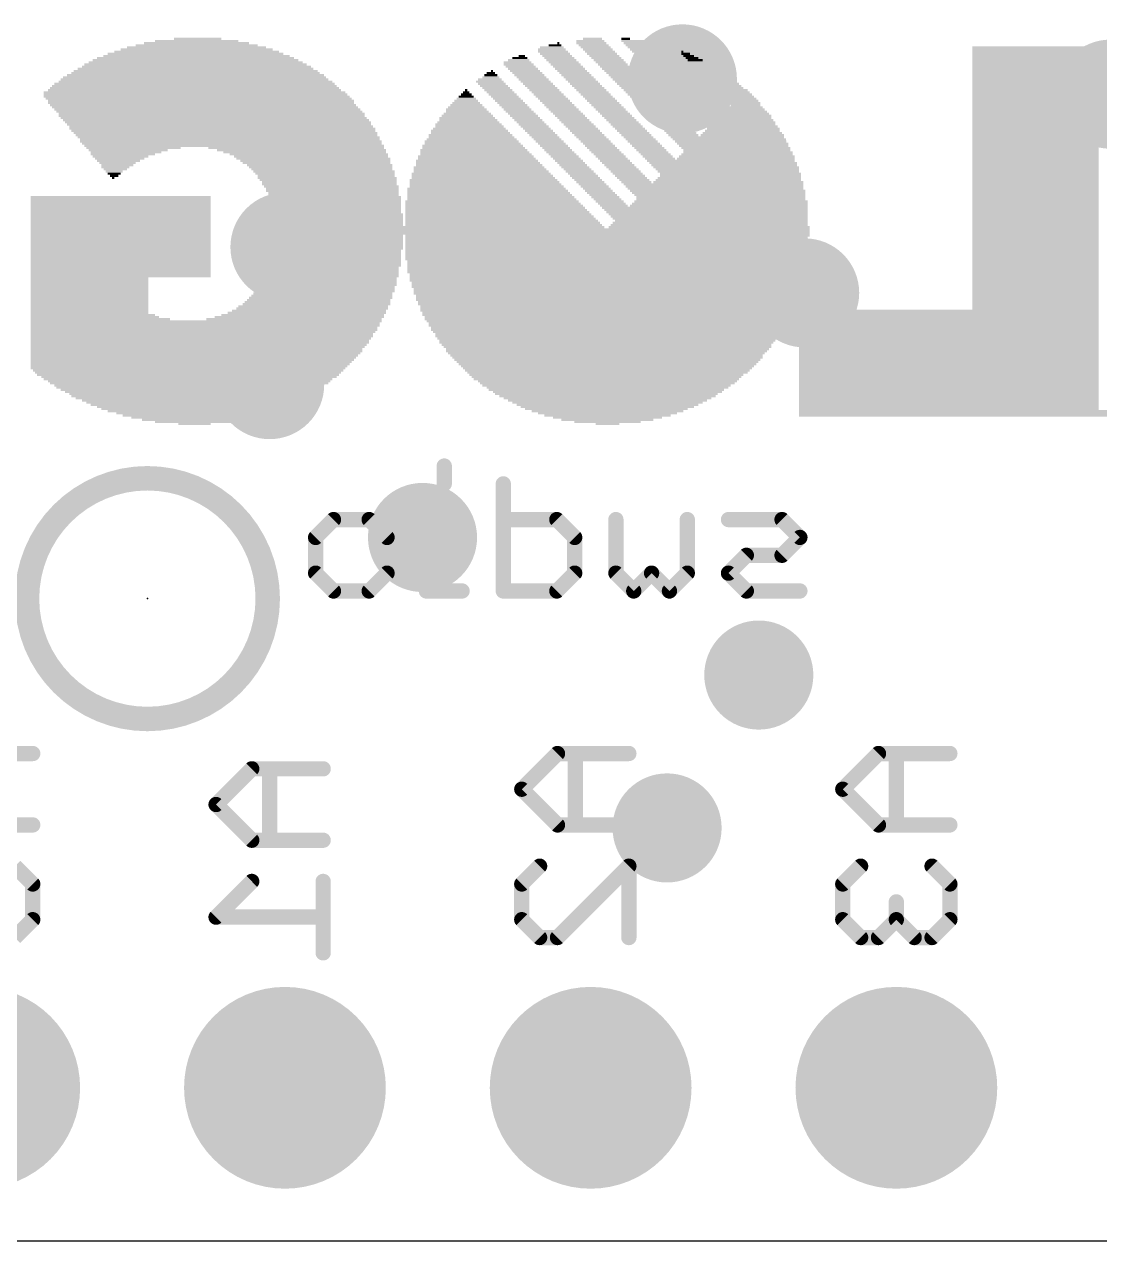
# Model space of a CAD drawing. Extents: x 0 to 50.8, y 0 to 22.9.
# Drawn here: x 16.88 to 25.82, y 0 to 10.11 of the extents above; entities that cross this region are included whole.
import ezdxf

# ---------------------------------------------------------------- set-up
doc = ezdxf.new("R2010")
doc.units = 0
for name, color, linetype in [('17', 110, 'CONTINUOUS'), ('18', 110, 'CONTINUOUS'), ('20', 53, 'CONTINUOUS'), ('22', 6, 'CONTINUOUS'), ('24', 6, 'CONTINUOUS')]:
    doc.layers.add(name, color=color, linetype=linetype)

# ---------------------------------------------------------------- blocks, each defined once
blk = doc.blocks.new('ROUNDP')
at = {"const_width": 0.5}
blk.add_lwpolyline([(0, -0.25, 1), (0, 0.25, 1), (0, -0.25)], format="xyb", dxfattribs=at)
blk = doc.blocks.new('RECT')
blk.add_solid([(-0.5, -0.5), (0.5, -0.5), (-0.5, 0.5), (0.5, 0.5)])
blk = doc.blocks.new('ROUNDV')
at = {"const_width": 0.5}
blk.add_lwpolyline([(0, -0.25, 1), (0, 0.25, 1), (0, -0.25)], format="xyb", dxfattribs=at)

msp = doc.modelspace()

# ---------------------------------------------------------------- linework, layer by layer
at = {"layer": '20'}
msp.add_line((2.54, 0), (48.26, 0), dxfattribs=at)
at = {"layer": '22', "const_width": 0.127}
for points in [[(20.3735, 6.4356), (20.3735, 6.2873)], [(20.8642, 6.2873), (20.8642, 5.3975)], [(19.305, 5.8424), (19.4533, 5.9907)], [(19.4533, 5.9907), (19.7499, 5.9907)], [(19.7499, 5.9907), (19.8981, 5.8424)], [(20.5218, 5.9907), (20.3735, 5.9907)], [(20.3735, 5.9907), (20.3735, 5.3975)], [(21.3091, 5.9907), (20.8642, 5.9907)], [(21.4573, 5.8424), (21.3091, 5.9907)], [(21.7997, 5.5458), (21.7997, 5.9907)], [(22.3929, 5.9907), (22.3929, 5.5458)], [(23.1801, 5.9907), (22.7352, 5.9907)], [(23.3284, 5.8424), (23.1801, 5.9907)], [(19.305, 5.5458), (19.305, 5.8424)], [(19.8981, 5.8424), (19.8981, 5.5458)], [(21.4573, 5.5458), (21.4573, 5.8424)], [(23.1801, 5.6941), (23.3284, 5.8424)], [(22.7352, 5.5458), (22.8835, 5.6941)], [(22.8835, 5.6941), (23.1801, 5.6941)], [(19.4533, 5.3975), (19.305, 5.5458)], [(19.8981, 5.5458), (19.7499, 5.3975)], [(21.3091, 5.3975), (21.4573, 5.5458)], [(21.948, 5.3975), (21.7997, 5.5458)], [(22.0963, 5.5458), (21.948, 5.3975)], [(22.2446, 5.3975), (22.0963, 5.5458)], [(22.3929, 5.5458), (22.2446, 5.3975)], [(22.8835, 5.3975), (22.7352, 5.5458)], [(19.7499, 5.3975), (19.4533, 5.3975)], [(20.5218, 5.3975), (20.2252, 5.3975)], [(20.8642, 5.3975), (21.3091, 5.3975)], [(23.3284, 5.3975), (22.8835, 5.3975)], [(16.9545, 4.047), (16.3613, 4.047)], [(21.3143, 4.047), (21.0177, 3.7504)], [(21.9075, 4.047), (21.3143, 4.047)], [(21.4626, 4.047), (21.4626, 3.4538)], [(23.9813, 4.047), (23.6847, 3.7504)], [(24.5745, 4.047), (23.9813, 4.047)], [(24.1296, 4.047), (24.1296, 3.4538)], [(18.7743, 3.92), (18.4777, 3.6234)], [(19.3675, 3.92), (18.7743, 3.92)], [(18.9226, 3.92), (18.9226, 3.3268)], [(21.0177, 3.7504), (21.3143, 3.4538)], [(23.6847, 3.7504), (23.9813, 3.4538)], [(18.4777, 3.6234), (18.7743, 3.3268)], [(16.3613, 3.4538), (16.9545, 3.4538)], [(21.3143, 3.4538), (21.9075, 3.4538)], [(23.9813, 3.4538), (24.5745, 3.4538)], [(18.7743, 3.3268), (19.3675, 3.3268)], [(16.9545, 2.9632), (16.8062, 3.1115)], [(21.0177, 2.9632), (21.166, 3.1115)], [(21.9075, 3.1115), (21.3143, 2.5183)], [(21.9075, 2.5183), (21.9075, 3.1115)], [(23.833, 3.1115), (23.6847, 2.9632)], [(24.5745, 2.9632), (24.4262, 3.1115)], [(18.7743, 2.9845), (18.4777, 2.6879)], [(19.3675, 2.9845), (19.3675, 2.3913)], [(16.9545, 2.6666), (16.9545, 2.9632)], [(21.0177, 2.6666), (21.0177, 2.9632)], [(23.6847, 2.9632), (23.6847, 2.6666)], [(24.5745, 2.6666), (24.5745, 2.9632)], [(24.1296, 2.6666), (24.1296, 2.8149)], [(16.8062, 2.5183), (16.9545, 2.6666)], [(18.4777, 2.6879), (19.3675, 2.6879)], [(21.166, 2.5183), (21.0177, 2.6666)], [(23.6847, 2.6666), (23.833, 2.5183)], [(23.9813, 2.5183), (24.1296, 2.6666)], [(24.1296, 2.6666), (24.2779, 2.5183)], [(24.4262, 2.5183), (24.5745, 2.6666)], [(21.3143, 2.5183), (21.166, 2.5183)], [(23.833, 2.5183), (23.9813, 2.5183)], [(24.2779, 2.5183), (24.4262, 2.5183)]]:
    msp.add_lwpolyline(points, dxfattribs=at)
at = {"layer": '22'}
for points, const_width in [([(20.4053, 6.4356, 1), (20.3418, 6.4356)], 0.0635), ([(17.907, 4.334, 1), (17.907, 6.334, 1), (17.907, 4.334)], 0.2032), ([(20.3418, 6.2873, 1), (20.4053, 6.2873)], 0.0635), ([(20.8959, 6.2873, 1), (20.8324, 6.2873)], 0.0635), ([(19.4533, 6.0224, 1), (19.4533, 5.9589)], 0.0635), ([(19.4757, 5.9682, 1), (19.4308, 6.0131)], 0.0635), ([(19.7723, 6.0131, 1), (19.7274, 5.9682)], 0.0635), ([(19.7499, 5.9589, 1), (19.7499, 6.0224)], 0.0635), ([(20.3735, 6.0224, 1), (20.3735, 5.9589)], 0.0635), ([(20.4053, 5.9907, 1), (20.3418, 5.9907)], 0.0635), ([(20.5218, 5.9589, 1), (20.5218, 6.0224)], 0.0635), ([(20.8642, 6.0224, 1), (20.8642, 5.9589)], 0.0635), ([(21.3315, 6.0131, 1), (21.2866, 5.9682)], 0.0635), ([(21.3091, 5.9589, 1), (21.3091, 6.0224)], 0.0635), ([(21.8314, 5.9907, 1), (21.7679, 5.9907)], 0.0635), ([(22.4246, 5.9907, 1), (22.3611, 5.9907)], 0.0635), ([(22.7352, 6.0224, 1), (22.7352, 5.9589)], 0.0635), ([(23.2025, 6.0131, 1), (23.1576, 5.9682)], 0.0635), ([(23.1801, 5.9589, 1), (23.1801, 6.0224)], 0.0635), ([(19.3367, 5.8424, 1), (19.2732, 5.8424)], 0.0635), ([(19.2825, 5.8648, 1), (19.3274, 5.8199)], 0.0635), ([(19.9299, 5.8424, 1), (19.8664, 5.8424)], 0.0635), ([(19.8757, 5.8199, 1), (19.9206, 5.8648)], 0.0635), ([(21.4891, 5.8424, 1), (21.4256, 5.8424)], 0.0635), ([(21.4349, 5.8199, 1), (21.4798, 5.8648)], 0.0635), ([(23.3508, 5.8199, 1), (23.3059, 5.8648)], 0.0635), ([(23.3059, 5.8199, 1), (23.3508, 5.8648)], 0.0635), ([(22.8835, 5.7258, 1), (22.8835, 5.6623)], 0.0635), ([(22.906, 5.6716, 1), (22.861, 5.7165)], 0.0635), ([(23.1576, 5.7165, 1), (23.2025, 5.6716)], 0.0635), ([(23.1801, 5.6623, 1), (23.1801, 5.7258)], 0.0635), ([(19.2732, 5.5458, 1), (19.3367, 5.5458)], 0.0635), ([(19.3274, 5.5682, 1), (19.2825, 5.5233)], 0.0635), ([(19.8664, 5.5458, 1), (19.9299, 5.5458)], 0.0635), ([(19.9206, 5.5233, 1), (19.8757, 5.5682)], 0.0635), ([(21.4256, 5.5458, 1), (21.4891, 5.5458)], 0.0635), ([(21.4798, 5.5233, 1), (21.4349, 5.5682)], 0.0635), ([(21.8221, 5.5682, 1), (21.7772, 5.5233)], 0.0635), ([(21.7679, 5.5458, 1), (21.8314, 5.5458)], 0.0635), ([(22.1187, 5.5682, 1), (22.0738, 5.5233)], 0.0635), ([(22.1187, 5.5233, 1), (22.0738, 5.5682)], 0.0635), ([(22.3611, 5.5458, 1), (22.4246, 5.5458)], 0.0635), ([(22.4153, 5.5233, 1), (22.3704, 5.5682)], 0.0635), ([(22.7577, 5.5682, 1), (22.7128, 5.5233)], 0.0635), ([(22.7128, 5.5682, 1), (22.7577, 5.5233)], 0.0635), ([(19.4533, 5.4292, 1), (19.4533, 5.3658)], 0.0635), ([(19.7499, 5.3658, 1), (19.7499, 5.4292)], 0.0635), ([(20.2252, 5.4292, 1), (20.2252, 5.3658)], 0.0635), ([(20.5218, 5.3658, 1), (20.5218, 5.4292)], 0.0635), ([(20.8642, 5.4292, 1), (20.8642, 5.3658)], 0.0635), ([(21.3091, 5.3658, 1), (21.3091, 5.4292)], 0.0635), ([(22.8835, 5.4292, 1), (22.8835, 5.3658)], 0.0635), ([(23.3284, 5.3658, 1), (23.3284, 5.4292)], 0.0635), ([(19.4308, 5.375, 1), (19.4757, 5.42)], 0.0635), ([(19.7274, 5.42, 1), (19.7723, 5.375)], 0.0635), ([(20.3418, 5.3975, 1), (20.4053, 5.3975)], 0.0635), ([(20.8324, 5.3975, 1), (20.8959, 5.3975)], 0.0635), ([(21.2866, 5.42, 1), (21.3315, 5.375)], 0.0635), ([(21.9255, 5.42, 1), (21.9704, 5.375)], 0.0635), ([(21.9255, 5.375, 1), (21.9704, 5.42)], 0.0635), ([(22.2221, 5.42, 1), (22.267, 5.375)], 0.0635), ([(22.2221, 5.375, 1), (22.267, 5.42)], 0.0635), ([(22.861, 5.375, 1), (22.906, 5.42)], 0.0635), ([(16.9545, 4.0153, 1), (16.9545, 4.0788)], 0.0635), ([(21.3143, 4.0788, 1), (21.3143, 4.0153)], 0.0635), ([(21.3368, 4.0246, 1), (21.2919, 4.0695)], 0.0635), ([(21.4944, 4.047, 1), (21.4309, 4.047)], 0.0635), ([(21.9075, 4.0153, 1), (21.9075, 4.0788)], 0.0635), ([(23.9813, 4.0788, 1), (23.9813, 4.0153)], 0.0635), ([(24.0038, 4.0246, 1), (23.9589, 4.0695)], 0.0635), ([(24.1614, 4.047, 1), (24.0979, 4.047)], 0.0635), ([(24.5745, 4.0153, 1), (24.5745, 4.0788)], 0.0635), ([(18.7743, 3.9518, 1), (18.7743, 3.8883)], 0.0635), ([(18.7968, 3.8976, 1), (18.7519, 3.9425)], 0.0635), ([(18.9544, 3.92, 1), (18.8909, 3.92)], 0.0635), ([(19.3675, 3.8883, 1), (19.3675, 3.9518)], 0.0635), ([(21.0402, 3.7729, 1), (20.9953, 3.728)], 0.0635), ([(20.9953, 3.7729, 1), (21.0402, 3.728)], 0.0635), ([(23.7072, 3.7729, 1), (23.6623, 3.728)], 0.0635), ([(23.6623, 3.7729, 1), (23.7072, 3.728)], 0.0635), ([(18.5002, 3.6459, 1), (18.4553, 3.601)], 0.0635), ([(18.4553, 3.6459, 1), (18.5002, 3.601)], 0.0635), ([(16.9545, 3.4221, 1), (16.9545, 3.4856)], 0.0635), ([(21.3143, 3.4856, 1), (21.3143, 3.4221)], 0.0635), ([(21.2919, 3.4314, 1), (21.3368, 3.4763)], 0.0635), ([(21.4309, 3.4538, 1), (21.4944, 3.4538)], 0.0635), ([(21.9075, 3.4221, 1), (21.9075, 3.4856)], 0.0635), ([(23.9813, 3.4856, 1), (23.9813, 3.4221)], 0.0635), ([(23.9589, 3.4314, 1), (24.0038, 3.4763)], 0.0635), ([(24.0979, 3.4538, 1), (24.1614, 3.4538)], 0.0635), ([(24.5745, 3.4221, 1), (24.5745, 3.4856)], 0.0635), ([(18.7743, 3.3586, 1), (18.7743, 3.2951)], 0.0635), ([(18.7519, 3.3044, 1), (18.7968, 3.3493)], 0.0635), ([(18.8909, 3.3268, 1), (18.9544, 3.3268)], 0.0635), ([(19.3675, 3.2951, 1), (19.3675, 3.3586)], 0.0635), ([(21.1885, 3.089, 1), (21.1436, 3.134)], 0.0635), ([(21.9393, 3.1115, 1), (21.8758, 3.1115)], 0.0635), ([(21.93, 3.089, 1), (21.885, 3.134)], 0.0635), ([(23.8555, 3.089, 1), (23.8106, 3.134)], 0.0635), ([(24.4487, 3.134, 1), (24.4038, 3.089)], 0.0635), ([(18.7968, 2.962, 1), (18.7519, 3.007)], 0.0635), ([(19.3992, 2.9845, 1), (19.3358, 2.9845)], 0.0635), ([(16.9862, 2.9632, 1), (16.9228, 2.9632)], 0.0635), ([(16.932, 2.9408, 1), (16.977, 2.9857)], 0.0635), ([(21.0495, 2.9632, 1), (20.986, 2.9632)], 0.0635), ([(20.9953, 2.9857, 1), (21.0402, 2.9408)], 0.0635), ([(23.7165, 2.9632, 1), (23.653, 2.9632)], 0.0635), ([(23.6623, 2.9857, 1), (23.7072, 2.9408)], 0.0635), ([(24.6062, 2.9632, 1), (24.5428, 2.9632)], 0.0635), ([(24.552, 2.9408, 1), (24.597, 2.9857)], 0.0635), ([(24.1614, 2.8149, 1), (24.0979, 2.8149)], 0.0635), ([(16.977, 2.6442, 1), (16.932, 2.6891)], 0.0635), ([(18.4777, 2.7197, 1), (18.4777, 2.6562)], 0.0635), ([(18.4553, 2.7104, 1), (18.5002, 2.6655)], 0.0635), ([(19.3675, 2.6562, 1), (19.3675, 2.7197)], 0.0635), ([(21.0402, 2.6891, 1), (20.9953, 2.6442)], 0.0635), ([(23.7072, 2.6891, 1), (23.6623, 2.6442)], 0.0635), ([(24.1521, 2.6891, 1), (24.1072, 2.6442)], 0.0635), ([(24.1521, 2.6442, 1), (24.1072, 2.6891)], 0.0635), ([(24.597, 2.6442, 1), (24.552, 2.6891)], 0.0635), ([(16.9228, 2.6666, 1), (16.9862, 2.6666)], 0.0635), ([(20.986, 2.6666, 1), (21.0495, 2.6666)], 0.0635), ([(23.653, 2.6666, 1), (23.7165, 2.6666)], 0.0635), ([(24.0979, 2.6666, 1), (24.1614, 2.6666)], 0.0635), ([(24.5428, 2.6666, 1), (24.6062, 2.6666)], 0.0635), ([(21.166, 2.5501, 1), (21.166, 2.4866)], 0.0635), ([(21.1436, 2.4959, 1), (21.1885, 2.5408)], 0.0635), ([(21.2919, 2.5408, 1), (21.3368, 2.4959)], 0.0635), ([(21.3143, 2.4866, 1), (21.3143, 2.5501)], 0.0635), ([(21.8758, 2.5183, 1), (21.9393, 2.5183)], 0.0635), ([(23.833, 2.5501, 1), (23.833, 2.4866)], 0.0635), ([(23.8106, 2.4959, 1), (23.8555, 2.5408)], 0.0635), ([(23.9589, 2.5408, 1), (24.0038, 2.4959)], 0.0635), ([(23.9813, 2.4866, 1), (23.9813, 2.5501)], 0.0635), ([(24.2779, 2.5501, 1), (24.2779, 2.4866)], 0.0635), ([(24.2555, 2.4959, 1), (24.3004, 2.5408)], 0.0635), ([(24.4038, 2.5408, 1), (24.4487, 2.4959)], 0.0635), ([(24.4262, 2.4866, 1), (24.4262, 2.5501)], 0.0635), ([(19.3358, 2.3913, 1), (19.3992, 2.3913)], 0.0635)]:
    msp.add_lwpolyline(points, format="xyb", dxfattribs=dict(at, const_width=const_width))
at = {"layer": '24'}
msp.add_point((17.907, 5.334), dxfattribs=at)

# ---------------------------------------------------------------- block references
at = {"layer": '17', "xscale": 1.6764, "yscale": 1.6764, "rotation": 270}
for p in [(16.51, 1.27), (16.51, 1.27), (19.05, 1.27), (19.05, 1.27), (21.59, 1.27), (21.59, 1.27), (24.13, 1.27), (24.13, 1.27)]:
    msp.add_blockref('ROUNDP', p, dxfattribs=at)
at = {"layer": '18', "xscale": 0.9064, "yscale": 0.9064}
for p in [(22.352, 9.652), (22.352, 9.652), (25.908, 9.525), (25.908, 9.525), (19.05, 8.255), (19.05, 8.255), (23.368, 7.874), (23.368, 7.874), (18.923, 7.112), (18.923, 7.112), (20.193, 5.842), (20.193, 5.842), (22.987, 4.699), (22.987, 4.699), (22.225, 3.429), (22.225, 3.429)]:
    msp.add_blockref('ROUNDV', p, dxfattribs=at)
at = {"layer": '22', "yscale": 0.0178, "rotation": 180}
for p, xscale in [((18.3159, 9.8958), 1.2624), ((18.3159, 9.9136), 1.1557), ((18.3159, 9.9314), 1.0135), ((18.3159, 9.9492), 0.8712), ((18.3159, 9.967), 0.6934), ((18.3248, 9.9847), 0.3912), ((21.2674, 9.8958), 0.2311), ((21.2674, 9.9136), 0.1956), ((21.2941, 9.9314), 0.1067), ((21.3208, 9.9492), 0.0178), ((21.5875, 9.967), 0.2311), ((21.5964, 9.9492), 0.2489), ((21.6141, 9.9314), 0.2489), ((21.6319, 9.9136), 0.2489), ((21.6052, 9.9847), 0.16), ((21.6497, 9.8958), 0.2489), ((21.8808, 9.9847), 0.0711), ((21.9431, 9.967), 0.1956), ((21.9875, 9.9492), 0.2489), ((22.0053, 9.9314), 0.2489), ((22.0231, 9.9136), 0.2489), ((22.0409, 9.8958), 0.2489), ((25.2857, 9.9136), 1.049), ((25.2857, 9.8958), 1.049), ((18.3071, 9.8069), 1.7069), ((18.3071, 9.8247), 1.6358), ((18.3159, 9.8425), 1.5469), ((18.3071, 9.8603), 1.458), ((18.3159, 9.8781), 1.3691), ((20.9918, 9.8069), 0.1778), ((21.0007, 9.8247), 0.1245), ((21.0185, 9.8425), 0.0533), ((21.2763, 9.8781), 0.2489), ((21.2941, 9.8603), 0.2489), ((21.3119, 9.8425), 0.2489), ((21.3297, 9.8247), 0.2489), ((21.3474, 9.8069), 0.2489), ((21.6675, 9.8781), 0.2489), ((21.6852, 9.8603), 0.2489), ((21.703, 9.8425), 0.2489), ((21.7208, 9.8247), 0.2489), ((21.7386, 9.8069), 0.2489), ((22.0586, 9.8781), 0.2489), ((22.0764, 9.8603), 0.2489), ((22.0942, 9.8425), 0.2489), ((22.112, 9.8247), 0.2489), ((22.1298, 9.8069), 0.2489), ((22.352, 9.8781), 0.0178), ((22.3787, 9.8603), 0.0711), ((22.4053, 9.8425), 0.0889), ((22.432, 9.8247), 0.1067), ((22.4587, 9.8069), 0.1245), ((25.2857, 9.8781), 1.049), ((25.2857, 9.8603), 1.049), ((25.2857, 9.8425), 1.049), ((25.2857, 9.8247), 1.049), ((25.2857, 9.8069), 1.049), ((18.3071, 9.7003), 2.0625), ((18.3071, 9.718), 2.0269), ((18.3071, 9.7358), 1.9558), ((18.3159, 9.7536), 1.9025), ((18.3071, 9.7714), 1.8491), ((18.3071, 9.7892), 1.778), ((20.7607, 9.7003), 0.0711), ((20.7696, 9.718), 0.0178), ((20.9829, 9.7892), 0.2311), ((20.9918, 9.7714), 0.2489), ((21.0096, 9.7536), 0.2489), ((21.0274, 9.7358), 0.2489), ((21.0452, 9.718), 0.2489), ((21.063, 9.7003), 0.2489), ((21.3652, 9.7892), 0.2489), ((21.383, 9.7714), 0.2489), ((21.4008, 9.7536), 0.2489), ((21.4185, 9.7358), 0.2489), ((21.4363, 9.718), 0.2489), ((21.4541, 9.7003), 0.2489), ((21.7564, 9.7892), 0.2489), ((21.7742, 9.7714), 0.2489), ((21.7919, 9.7536), 0.2489), ((21.8097, 9.7358), 0.2489), ((21.8275, 9.718), 0.2489), ((21.8453, 9.7003), 0.2489), ((22.1475, 9.7892), 0.2489), ((22.1653, 9.7714), 0.2489), ((22.1831, 9.7536), 0.2489), ((22.2009, 9.7358), 0.2489), ((22.2187, 9.718), 0.2489), ((22.2364, 9.7003), 0.2489), ((22.4854, 9.7892), 0.1422), ((22.512, 9.7714), 0.16), ((22.5387, 9.7536), 0.1778), ((22.5565, 9.7358), 0.1778), ((22.5831, 9.718), 0.1956), ((22.6009, 9.7003), 0.1956), ((25.2857, 9.7892), 1.049), ((25.2857, 9.7714), 1.049), ((25.2857, 9.7536), 1.049), ((25.2857, 9.7358), 1.049), ((25.2857, 9.718), 1.049), ((25.2857, 9.7003), 1.049), ((18.2982, 9.5936), 2.3647), ((18.2982, 9.6114), 2.3292), ((18.3071, 9.6291), 2.2758), ((18.2982, 9.6469), 2.2225), ((18.2982, 9.6647), 2.1869), ((18.3071, 9.6825), 2.1336), ((20.7518, 9.6291), 0.2311), ((20.7518, 9.6469), 0.1956), ((20.7696, 9.6114), 0.2311), ((20.7874, 9.5936), 0.2311), ((20.7607, 9.6647), 0.1422), ((20.7607, 9.6825), 0.1067), ((21.0807, 9.6825), 0.2489), ((21.0985, 9.6647), 0.2489), ((21.1163, 9.6469), 0.2489), ((21.1341, 9.6291), 0.2489), ((21.1518, 9.6114), 0.2489), ((21.1696, 9.5936), 0.2489), ((21.4719, 9.6825), 0.2489), ((21.4897, 9.6647), 0.2489), ((21.5075, 9.6469), 0.2489), ((21.5252, 9.6291), 0.2489), ((21.543, 9.6114), 0.2489), ((21.5608, 9.5936), 0.2489), ((21.8631, 9.6825), 0.2489), ((21.8808, 9.6647), 0.2489), ((21.8986, 9.6469), 0.2489), ((21.9164, 9.6291), 0.2489), ((21.9342, 9.6114), 0.2489), ((21.952, 9.5936), 0.2489), ((22.2542, 9.6825), 0.2489), ((22.272, 9.6647), 0.2489), ((22.2898, 9.6469), 0.2489), ((22.3076, 9.6291), 0.2489), ((22.3253, 9.6114), 0.2489), ((22.3431, 9.5936), 0.2489), ((22.6276, 9.6825), 0.2134), ((22.6454, 9.6647), 0.2134), ((22.672, 9.6469), 0.2311), ((22.6898, 9.6291), 0.2311), ((22.7076, 9.6114), 0.2311), ((22.7254, 9.5936), 0.2311), ((25.2857, 9.6825), 1.049), ((25.2857, 9.6647), 1.049), ((25.2857, 9.6469), 1.049), ((25.2857, 9.6291), 1.049), ((25.2857, 9.6114), 1.049), ((25.2857, 9.5936), 1.049), ((18.2982, 9.5402), 2.507), ((18.3071, 9.5225), 2.5248), ((18.3159, 9.5047), 2.5425), ((18.2982, 9.558), 2.4359), ((18.2982, 9.5758), 2.4003), ((20.5562, 9.5047), 0.1245), ((20.5562, 9.5225), 0.0889), ((20.5562, 9.5402), 0.0533), ((20.5562, 9.558), 0.0178), ((20.8051, 9.5758), 0.2311), ((20.8229, 9.558), 0.2311), ((20.8407, 9.5402), 0.2311), ((20.8585, 9.5225), 0.2311), ((20.8763, 9.5047), 0.2311), ((21.1874, 9.5758), 0.2489), ((21.2052, 9.558), 0.2489), ((21.223, 9.5402), 0.2489), ((21.2408, 9.5225), 0.2489), ((21.2585, 9.5047), 0.2489), ((21.5786, 9.5758), 0.2489), ((21.5964, 9.558), 0.2489), ((21.6141, 9.5402), 0.2489), ((21.6319, 9.5225), 0.2489), ((21.6497, 9.5047), 0.2489), ((21.9697, 9.5758), 0.2489), ((21.9875, 9.558), 0.2489), ((22.0053, 9.5402), 0.2489), ((22.0231, 9.5225), 0.2489), ((22.0409, 9.5047), 0.2489), ((22.3609, 9.5758), 0.2489), ((22.3787, 9.558), 0.2489), ((22.3965, 9.5402), 0.2489), ((22.4142, 9.5225), 0.2489), ((22.432, 9.5047), 0.2489), ((22.7432, 9.5758), 0.2311), ((22.7698, 9.558), 0.2489), ((22.7876, 9.5402), 0.2489), ((22.8054, 9.5225), 0.2489), ((22.8232, 9.5047), 0.2489), ((25.2857, 9.5758), 1.049), ((25.2857, 9.558), 1.049), ((25.2857, 9.5402), 1.049), ((25.2857, 9.5225), 1.049), ((25.2857, 9.5047), 1.049), ((18.3337, 9.4869), 2.5425), ((18.3515, 9.4691), 2.5425), ((18.3515, 9.4513), 2.5425), ((18.3693, 9.4336), 2.5425), ((18.3871, 9.4158), 2.5425), ((18.4048, 9.398), 2.5425), ((20.5562, 9.398), 0.3378), ((20.5562, 9.4158), 0.3023), ((20.5562, 9.4336), 0.2667), ((20.5562, 9.4513), 0.2311), ((20.5562, 9.4691), 0.1956), ((20.5562, 9.4869), 0.16), ((20.894, 9.4869), 0.2311), ((20.9118, 9.4691), 0.2311), ((20.9296, 9.4513), 0.2311), ((20.9474, 9.4336), 0.2311), ((20.9652, 9.4158), 0.2311), ((20.9829, 9.398), 0.2311), ((21.2763, 9.4869), 0.2489), ((21.2941, 9.4691), 0.2489), ((21.3119, 9.4513), 0.2489), ((21.3297, 9.4336), 0.2489), ((21.3474, 9.4158), 0.2489), ((21.3652, 9.398), 0.2489), ((21.6675, 9.4869), 0.2489), ((21.6852, 9.4691), 0.2489), ((21.703, 9.4513), 0.2489), ((21.7208, 9.4336), 0.2489), ((21.7386, 9.4158), 0.2489), ((21.7564, 9.398), 0.2489), ((22.0586, 9.4869), 0.2489), ((22.0764, 9.4691), 0.2489), ((22.0942, 9.4513), 0.2489), ((22.112, 9.4336), 0.2489), ((22.1298, 9.4158), 0.2489), ((22.1475, 9.398), 0.2489), ((22.4498, 9.4869), 0.2489), ((22.4676, 9.4691), 0.2489), ((22.4854, 9.4513), 0.2489), ((22.5031, 9.4336), 0.2489), ((22.5209, 9.4158), 0.2489), ((22.5387, 9.398), 0.2489), ((22.8409, 9.4869), 0.2489), ((22.8765, 9.398), 0.32), ((22.8587, 9.4691), 0.2489), ((22.8765, 9.4158), 0.2845), ((22.8765, 9.4513), 0.2489), ((22.8765, 9.4336), 0.2489), ((25.2857, 9.4869), 1.049), ((25.2857, 9.4691), 1.049), ((25.2857, 9.4513), 1.049), ((25.2857, 9.4336), 1.049), ((25.2857, 9.4158), 1.049), ((25.2857, 9.398), 1.049), ((18.4226, 9.3802), 2.5425), ((18.4404, 9.3624), 2.5425), ((18.4404, 9.3447), 2.5425), ((18.4582, 9.3269), 2.5425), ((18.476, 9.3091), 2.5425), ((18.4937, 9.2913), 2.5425), ((20.574, 9.2913), 0.5156), ((20.5651, 9.3269), 0.4623), ((20.574, 9.3091), 0.4801), ((20.5651, 9.3447), 0.4267), ((20.5651, 9.3624), 0.3912), ((20.5651, 9.3802), 0.3556), ((21.0007, 9.3802), 0.2311), ((21.0185, 9.3624), 0.2311), ((21.0363, 9.3447), 0.2311), ((21.0541, 9.3269), 0.2311), ((21.0718, 9.3091), 0.2311), ((21.0896, 9.2913), 0.2311), ((21.383, 9.3802), 0.2489), ((21.4008, 9.3624), 0.2489), ((21.4185, 9.3447), 0.2489), ((21.4363, 9.3269), 0.2489), ((21.4541, 9.3091), 0.2489), ((21.4719, 9.2913), 0.2489), ((21.7742, 9.3802), 0.2489), ((21.7919, 9.3624), 0.2489), ((21.8097, 9.3447), 0.2489), ((21.8275, 9.3269), 0.2489), ((21.8453, 9.3091), 0.2489), ((21.8631, 9.2913), 0.2489), ((22.1653, 9.3802), 0.2489), ((22.1831, 9.3624), 0.2489), ((22.2009, 9.3447), 0.2489), ((22.2187, 9.3269), 0.2489), ((22.2364, 9.3091), 0.2489), ((22.2542, 9.2913), 0.2489), ((22.5565, 9.3802), 0.2489), ((22.7609, 9.3624), 0.6223), ((22.7787, 9.3447), 0.6223), ((22.7876, 9.3269), 0.6045), ((22.8054, 9.3091), 0.6045), ((22.8232, 9.2913), 0.6045), ((22.8765, 9.3802), 0.3556), ((25.2857, 9.3802), 1.049), ((25.2857, 9.3624), 1.049), ((25.2857, 9.3447), 1.049), ((25.2857, 9.3269), 1.049), ((25.2857, 9.3091), 1.049), ((25.2857, 9.2913), 1.049), ((18.5026, 9.2735), 2.5248), ((18.5204, 9.2558), 2.5248), ((18.5293, 9.238), 2.5425), ((18.5382, 9.2202), 2.5248), ((18.556, 9.2024), 2.5248), ((20.5829, 9.2202), 0.6401), ((20.5918, 9.2024), 0.6579), ((20.5829, 9.238), 0.6045), ((20.574, 9.2735), 0.5512), ((20.5829, 9.2558), 0.569), ((21.1074, 9.2735), 0.2311), ((21.1252, 9.2558), 0.2311), ((21.143, 9.238), 0.2311), ((21.1607, 9.2202), 0.2311), ((21.1785, 9.2024), 0.2311), ((21.4897, 9.2735), 0.2489), ((21.5075, 9.2558), 0.2489), ((21.5252, 9.238), 0.2489), ((21.543, 9.2202), 0.2489), ((21.5608, 9.2024), 0.2489), ((21.8808, 9.2735), 0.2489), ((21.8986, 9.2558), 0.2489), ((21.9164, 9.238), 0.2489), ((21.9342, 9.2202), 0.2489), ((21.952, 9.2024), 0.2489), ((22.272, 9.2735), 0.2489), ((22.2898, 9.2558), 0.2489), ((22.3076, 9.238), 0.2489), ((22.3253, 9.2202), 0.2489), ((22.3431, 9.2024), 0.2489), ((22.8498, 9.2024), 0.6579), ((22.8498, 9.2202), 0.6223), ((22.8321, 9.2735), 0.5867), ((22.8498, 9.2558), 0.5867), ((22.8587, 9.238), 0.6045), ((25.2857, 9.2735), 1.049), ((25.2857, 9.2558), 1.049), ((25.2857, 9.238), 1.049), ((25.2857, 9.2202), 1.049), ((25.2857, 9.2024), 1.049), ((18.5649, 9.1846), 2.507), ((18.5826, 9.1669), 2.507), ((18.5915, 9.1491), 2.4892), ((18.6004, 9.1313), 2.507), ((18.6093, 9.1135), 2.4892), ((18.6271, 9.0957), 2.4892), ((20.6096, 9.0957), 0.8357), ((20.6007, 9.1313), 0.7823), ((20.6096, 9.1135), 0.8001), ((20.6007, 9.1491), 0.7468), ((20.5918, 9.1846), 0.6934), ((20.6007, 9.1669), 0.7112), ((21.1963, 9.1846), 0.2311), ((21.2141, 9.1669), 0.2311), ((21.2319, 9.1491), 0.2311), ((21.2496, 9.1313), 0.2311), ((21.2674, 9.1135), 0.2311), ((21.2852, 9.0957), 0.2311), ((21.5786, 9.1846), 0.2489), ((21.5964, 9.1669), 0.2489), ((21.6141, 9.1491), 0.2489), ((21.6319, 9.1313), 0.2489), ((21.6497, 9.1135), 0.2489), ((21.6675, 9.0957), 0.2489), ((21.9697, 9.1846), 0.2489), ((21.9875, 9.1669), 0.2489), ((22.0053, 9.1491), 0.2489), ((22.0231, 9.1313), 0.2489), ((22.0409, 9.1135), 0.2489), ((22.0586, 9.0957), 0.2489), ((22.3609, 9.1846), 0.2489), ((22.7254, 9.1669), 0.9423), ((22.7432, 9.1491), 0.9423), ((22.7521, 9.1313), 0.9246), ((22.7698, 9.1135), 0.9246), ((22.7787, 9.0957), 0.9068), ((22.8498, 9.1846), 0.6934), ((25.2857, 9.1846), 1.049), ((25.2857, 9.1669), 1.049), ((25.2857, 9.1491), 1.049), ((25.2857, 9.1313), 1.049), ((25.2857, 9.1135), 1.049), ((25.2857, 9.0957), 1.049), ((17.7914, 9.078), 0.7823), ((17.747, 9.0602), 0.6579), ((17.7292, 9.0424), 0.5867), ((17.7025, 9.0246), 0.5334), ((17.6848, 9.0068), 0.4623), ((17.6759, 8.9891), 0.4089), ((19.1427, 9.078), 1.458), ((19.1872, 9.0602), 1.4046), ((19.2138, 9.0424), 1.3513), ((19.2494, 9.0246), 1.3157), ((19.2672, 9.0068), 1.2802), ((19.285, 8.9891), 1.2802), ((20.6362, 9.0068), 0.9601), ((20.6451, 8.9891), 0.9779), ((20.6184, 9.0602), 0.889), ((20.6273, 9.0424), 0.9068), ((20.6362, 9.0246), 0.9246), ((20.6184, 9.078), 0.8534), ((21.303, 9.078), 0.2311), ((21.3208, 9.0602), 0.2311), ((21.3385, 9.0424), 0.2311), ((21.3563, 9.0246), 0.2311), ((21.3741, 9.0068), 0.2311), ((21.3919, 8.9891), 0.2311), ((21.6852, 9.078), 0.2489), ((21.703, 9.0602), 0.2489), ((21.7208, 9.0424), 0.2489), ((21.7386, 9.0246), 0.2489), ((21.7564, 9.0068), 0.2489), ((21.7742, 8.9891), 0.2489), ((22.0764, 9.078), 0.2489), ((22.0942, 9.0602), 0.2489), ((22.112, 9.0424), 0.2489), ((22.1298, 9.0246), 0.2489), ((22.1475, 9.0068), 0.2489), ((22.1653, 8.9891), 0.2489), ((22.7965, 8.9891), 0.9779), ((22.8054, 9.0068), 0.9601), ((22.7965, 9.078), 0.9068), ((22.8054, 9.0246), 0.9246), ((22.8054, 9.0602), 0.889), ((22.8143, 9.0424), 0.9068), ((25.2857, 9.078), 1.049), ((25.2857, 9.0602), 1.049), ((25.2857, 9.0424), 1.049), ((25.2857, 9.0246), 1.049), ((25.2857, 9.0068), 1.049), ((25.2857, 8.9891), 1.049), ((17.667, 8.9713), 0.3556), ((17.6581, 8.9535), 0.3023), ((17.6581, 8.9357), 0.2667), ((17.6403, 8.9179), 0.2311), ((17.6403, 8.9002), 0.1956), ((19.3027, 8.9713), 1.2446), ((19.3116, 8.9535), 1.2268), ((19.3383, 8.9357), 1.209), ((19.3472, 8.9179), 1.1913), ((19.3561, 8.9002), 1.1735), ((20.6629, 8.9179), 1.0846), ((20.6718, 8.9002), 1.1024), ((20.6451, 8.9713), 1.0135), ((20.654, 8.9535), 1.0312), ((20.6629, 8.9357), 1.049), ((21.4097, 8.9713), 0.2311), ((21.4274, 8.9535), 0.2311), ((21.4452, 8.9357), 0.2311), ((21.463, 8.9179), 0.2311), ((21.4808, 8.9002), 0.2311), ((21.7919, 8.9713), 0.2489), ((21.8097, 8.9535), 0.2489), ((21.8275, 8.9357), 0.2489), ((21.8453, 8.9179), 0.2489), ((21.8631, 8.9002), 0.2489), ((22.672, 8.9713), 1.2268), ((22.6898, 8.9535), 1.2268), ((22.6987, 8.9357), 1.209), ((22.7165, 8.9179), 1.209), ((22.7254, 8.9002), 1.1913), ((25.2857, 8.9713), 1.049), ((25.2857, 8.9535), 1.049), ((25.2857, 8.9357), 1.049), ((25.2857, 8.9179), 1.049), ((25.2857, 8.9002), 1.049), ((17.6314, 8.8824), 0.1422), ((17.6314, 8.8646), 0.1067), ((17.6314, 8.8468), 0.0711), ((17.6225, 8.829), 0.0178), ((19.3739, 8.8824), 1.1735), ((19.3827, 8.8646), 1.1557), ((19.3916, 8.8468), 1.1379), ((19.4005, 8.829), 1.1557), ((19.4094, 8.8113), 1.1379), ((19.4183, 8.7935), 1.1201), ((20.6985, 8.8113), 1.2268), ((20.7074, 8.7935), 1.2446), ((20.6807, 8.8646), 1.1557), ((20.6896, 8.8468), 1.1735), ((20.6985, 8.829), 1.1913), ((20.6807, 8.8824), 1.1201), ((21.4986, 8.8824), 0.2311), ((21.5163, 8.8646), 0.2311), ((21.5341, 8.8468), 0.2311), ((21.5519, 8.829), 0.2311), ((21.5697, 8.8113), 0.2311), ((21.5875, 8.7935), 0.2311), ((21.8808, 8.8824), 0.2489), ((21.8986, 8.8646), 0.2489), ((21.9164, 8.8468), 0.2489), ((21.9342, 8.829), 0.2489), ((21.952, 8.8113), 0.2489), ((21.9697, 8.7935), 0.2489), ((22.7343, 8.7935), 1.2446), ((22.7343, 8.8113), 1.209), ((22.7343, 8.8824), 1.1735), ((22.7432, 8.829), 1.1913), ((22.7521, 8.8646), 1.1735), ((22.7521, 8.8468), 1.1735), ((25.2857, 8.8824), 1.049), ((25.2857, 8.8646), 1.049), ((25.2857, 8.8468), 1.049), ((25.2857, 8.829), 1.049), ((25.2857, 8.8113), 1.049), ((25.2857, 8.7935), 1.049), ((19.4183, 8.7757), 1.1201), ((19.4361, 8.7579), 1.1201), ((19.445, 8.7401), 1.1024), ((19.445, 8.7224), 1.1024), ((19.4539, 8.7046), 1.0846), ((19.4539, 8.6868), 1.0846), ((20.7429, 8.7046), 1.3513), ((20.7518, 8.6868), 1.3691), ((20.7251, 8.7401), 1.3157), ((20.734, 8.7224), 1.3335), ((20.7162, 8.7757), 1.2624), ((20.7251, 8.7579), 1.2802), ((21.6052, 8.7757), 0.2311), ((21.623, 8.7579), 0.2311), ((21.6408, 8.7401), 0.2311), ((21.6586, 8.7224), 0.2311), ((21.6764, 8.7046), 0.2311), ((21.6941, 8.6868), 0.2311), ((22.6098, 8.7757), 1.4935), ((22.6187, 8.7579), 1.4757), ((22.6276, 8.7401), 1.458), ((22.6454, 8.7224), 1.458), ((22.6543, 8.7046), 1.4402), ((22.6632, 8.6868), 1.4224), ((25.2857, 8.7757), 1.049), ((25.2857, 8.7579), 1.049), ((25.2857, 8.7401), 1.049), ((25.2857, 8.7224), 1.049), ((25.2857, 8.7046), 1.049), ((25.2857, 8.6868), 1.049), ((17.6848, 8.669), 1.4935), ((17.6848, 8.6512), 1.4935), ((17.6848, 8.6335), 1.4935), ((17.6848, 8.6157), 1.4935), ((17.6848, 8.5979), 1.4935), ((19.4627, 8.669), 1.1024), ((19.4716, 8.6512), 1.0846), ((19.4716, 8.6335), 1.0846), ((19.4805, 8.6157), 1.0668), ((19.4805, 8.5979), 1.0668), ((20.7696, 8.6335), 1.4402), ((20.7785, 8.6157), 1.458), ((20.7874, 8.5979), 1.4757), ((20.7607, 8.669), 1.3868), ((20.7696, 8.6512), 1.4046), ((21.7119, 8.669), 0.2311), ((21.7297, 8.6512), 0.2311), ((21.7475, 8.6335), 0.2311), ((21.7653, 8.6157), 0.2311), ((21.783, 8.5979), 0.2311), ((22.6543, 8.5979), 1.4757), ((22.6632, 8.6157), 1.458), ((22.672, 8.6335), 1.4402), ((22.672, 8.669), 1.4046), ((22.672, 8.6512), 1.4046), ((25.2857, 8.669), 1.049), ((25.2857, 8.6512), 1.049), ((25.2857, 8.6335), 1.049), ((25.2857, 8.6157), 1.049), ((25.2857, 8.5979), 1.049), ((17.6848, 8.5801), 1.4935), ((17.6848, 8.5623), 1.4935), ((17.6848, 8.5446), 1.4935), ((17.6848, 8.5268), 1.4935), ((17.6848, 8.509), 1.4935), ((17.6848, 8.4912), 1.4935), ((19.4805, 8.5801), 1.0668), ((19.4805, 8.5623), 1.0668), ((19.4894, 8.5446), 1.049), ((19.4983, 8.5268), 1.0668), ((19.4983, 8.509), 1.0668), ((19.4983, 8.4912), 1.0668), ((20.7963, 8.5801), 1.4935), ((20.8051, 8.5623), 1.5113), ((20.814, 8.5446), 1.5291), ((20.8229, 8.5268), 1.5469), ((20.8318, 8.509), 1.5646), ((20.8407, 8.4912), 1.5824), ((22.5387, 8.5801), 1.7069), ((22.5476, 8.5623), 1.6891), ((22.5565, 8.5446), 1.6713), ((22.5654, 8.5268), 1.6535), ((22.5743, 8.509), 1.6358), ((22.5831, 8.4912), 1.618), ((25.2857, 8.5801), 1.049), ((25.2857, 8.5623), 1.049), ((25.2857, 8.5446), 1.049), ((25.2857, 8.5268), 1.049), ((25.2857, 8.509), 1.049), ((25.2857, 8.4912), 1.049), ((17.6848, 8.4734), 1.4935), ((17.6848, 8.4557), 1.4935), ((17.6848, 8.4379), 1.4935), ((17.6848, 8.4201), 1.4935), ((17.6848, 8.4023), 1.4935), ((17.6848, 8.3845), 1.4935), ((19.4983, 8.4734), 1.0668), ((19.4983, 8.4557), 1.0668), ((19.5072, 8.4379), 1.049), ((20.3429, 8.4201), 2.7203), ((21.1963, 8.4023), 4.4272), ((21.1963, 8.3845), 4.4272), ((20.8496, 8.4734), 1.6002), ((20.8585, 8.4557), 1.618), ((20.8674, 8.4379), 1.6358), ((22.5743, 8.4201), 1.6713), ((22.5743, 8.4379), 1.6358), ((22.5831, 8.4557), 1.618), ((22.592, 8.4734), 1.6002), ((25.2857, 8.4734), 1.049), ((25.2857, 8.4557), 1.049), ((25.2857, 8.4379), 1.049), ((25.2857, 8.4201), 1.049), ((25.2857, 8.4023), 1.049), ((25.2857, 8.3845), 1.049), ((17.6848, 8.3668), 1.4935), ((17.6848, 8.349), 1.4935), ((17.6848, 8.3312), 1.4935), ((17.6848, 8.3134), 1.4935), ((17.6848, 8.2956), 1.4935), ((17.6848, 8.2779), 1.4935), ((19.4983, 8.2779), 1.0668), ((21.1963, 8.3668), 4.4272), ((19.5072, 8.349), 1.049), ((19.5072, 8.3312), 1.049), ((19.5072, 8.3134), 1.049), ((19.5072, 8.2956), 1.049), ((21.7297, 8.349), 3.3604), ((21.7208, 8.3312), 3.3426), ((21.7208, 8.3134), 3.3426), ((21.7208, 8.2956), 3.3426), ((21.7208, 8.2779), 3.3426), ((25.2857, 8.3668), 1.049), ((25.2857, 8.349), 1.049), ((25.2857, 8.3312), 1.049), ((25.2857, 8.3134), 1.049), ((25.2857, 8.2956), 1.049), ((25.2857, 8.2779), 1.049), ((17.6848, 8.2601), 1.4935), ((17.6848, 8.2423), 1.4935), ((17.6848, 8.2245), 1.4935), ((17.6848, 8.2067), 1.4935), ((17.6848, 8.189), 1.4935), ((19.4983, 8.2601), 1.0668), ((19.4983, 8.2423), 1.0668), ((19.4894, 8.2245), 1.049), ((19.4894, 8.2067), 1.049), ((19.4894, 8.189), 1.049), ((21.7208, 8.2601), 3.3426), ((21.7208, 8.2423), 3.3426), ((21.7208, 8.2245), 3.3426), ((21.7208, 8.2067), 3.3426), ((21.7208, 8.189), 3.3426), ((25.2857, 8.2601), 1.049), ((25.2857, 8.2423), 1.049), ((25.2857, 8.2245), 1.049), ((25.2857, 8.2067), 1.049), ((25.2857, 8.189), 1.049), ((17.6848, 8.1712), 1.4935), ((17.6848, 8.1534), 1.4935), ((17.6848, 8.1356), 1.4935), ((17.6848, 8.1178), 1.4935), ((17.6848, 8.1001), 1.4935), ((17.6848, 8.0823), 1.4935), ((19.4716, 8.1178), 1.0846), ((19.4716, 8.1001), 1.0846), ((19.4627, 8.0823), 1.0668), ((19.4805, 8.1712), 1.0668), ((19.4805, 8.1534), 1.0668), ((19.4805, 8.1356), 1.0668), ((21.7208, 8.1712), 3.3426), ((21.7208, 8.1534), 3.3426), ((21.7297, 8.1356), 3.3249), ((21.7208, 8.1178), 3.3071), ((21.7208, 8.1001), 3.3071), ((21.7208, 8.0823), 3.3071), ((25.2857, 8.1712), 1.049), ((25.2857, 8.1534), 1.049), ((25.2857, 8.1356), 1.049), ((25.2857, 8.1178), 1.049), ((25.2857, 8.1001), 1.049), ((25.2857, 8.0823), 1.049), ((17.4269, 7.9934), 0.9779), ((17.4269, 7.9756), 0.9779), ((17.6848, 8.0645), 1.4935), ((17.6848, 8.0467), 1.4935), ((17.6848, 8.0289), 1.4935), ((17.6848, 8.0112), 1.4935), ((19.4272, 7.9934), 1.1024), ((19.4272, 7.9756), 1.1024), ((19.445, 8.0289), 1.1024), ((19.445, 8.0112), 1.1024), ((19.4539, 8.0645), 1.0846), ((19.4539, 8.0467), 1.0846), ((21.7208, 8.0645), 3.3071), ((21.7208, 8.0467), 3.3071), ((21.7208, 8.0289), 3.2715), ((21.7208, 8.0112), 3.2715), ((21.7208, 7.9934), 3.2715), ((21.7208, 7.9756), 3.2715), ((25.2857, 8.0645), 1.049), ((25.2857, 8.0467), 1.049), ((25.2857, 8.0289), 1.049), ((25.2857, 8.0112), 1.049), ((25.2857, 7.9934), 1.049), ((25.2857, 7.9756), 1.049), ((17.4269, 7.9578), 0.9779), ((17.4269, 7.94), 0.9779), ((17.4269, 7.9223), 0.9779), ((17.4269, 7.9045), 0.9779), ((17.4269, 7.8867), 0.9779), ((19.3827, 7.8867), 1.1557), ((19.3916, 7.9045), 1.1379), ((19.4005, 7.9223), 1.1201), ((19.4183, 7.9578), 1.1201), ((19.4183, 7.94), 1.1201), ((21.7208, 7.9578), 3.236), ((21.7208, 7.94), 3.236), ((21.7208, 7.9223), 3.236), ((21.7297, 7.9045), 3.2182), ((21.7208, 7.8867), 3.2004), ((25.2857, 7.9578), 1.049), ((25.2857, 7.94), 1.049), ((25.2857, 7.9223), 1.049), ((25.2857, 7.9045), 1.049), ((25.2857, 7.8867), 1.049), ((17.4269, 7.8689), 0.9779), ((17.4269, 7.8511), 0.9779), ((17.4269, 7.8334), 0.9779), ((17.4269, 7.8156), 0.9779), ((17.4269, 7.7978), 0.9779), ((17.4269, 7.78), 0.9779), ((19.3116, 7.78), 1.2268), ((19.3205, 7.7978), 1.209), ((19.3294, 7.8156), 1.1913), ((19.3472, 7.8334), 1.1913), ((19.3561, 7.8511), 1.1735), ((19.365, 7.8689), 1.1557), ((21.7208, 7.8689), 3.2004), ((21.7297, 7.8511), 3.1826), ((21.7208, 7.8334), 3.1648), ((21.7208, 7.8156), 3.1648), ((21.7297, 7.7978), 3.1471), ((21.7208, 7.78), 3.1293), ((25.2857, 7.8689), 1.049), ((25.2857, 7.8511), 1.049), ((25.2857, 7.8334), 1.049), ((25.2857, 7.8156), 1.049), ((25.2857, 7.7978), 1.049), ((25.2857, 7.78), 1.049), ((17.4269, 7.7622), 0.9779), ((17.4269, 7.7445), 0.9779), ((17.4269, 7.7267), 0.9779), ((17.4269, 7.7089), 0.9779), ((17.4536, 7.6911), 1.0312), ((17.4714, 7.6733), 1.0668), ((19.1694, 7.6733), 1.4046), ((19.196, 7.6911), 1.3513), ((19.2316, 7.7089), 1.3157), ((19.2494, 7.7267), 1.2802), ((19.2761, 7.7445), 1.2624), ((19.285, 7.7622), 1.2446), ((21.7297, 7.7622), 3.1115), ((21.7208, 7.7445), 3.0937), ((21.7208, 7.7267), 3.0937), ((21.7208, 7.7089), 3.0582), ((21.7208, 7.6911), 3.0582), ((21.7208, 7.6733), 3.0226), ((24.5656, 7.7267), 2.4892), ((24.5656, 7.7089), 2.4892), ((24.5656, 7.6911), 2.4892), ((24.5656, 7.6733), 2.4892), ((25.2857, 7.7622), 1.049), ((25.2857, 7.7445), 1.049), ((17.5158, 7.6556), 1.1557), ((18.3959, 7.6378), 2.9159), ((18.3782, 7.5844), 2.8804), ((18.3871, 7.62), 2.8981), ((18.3871, 7.6022), 2.8981), ((19.1249, 7.6556), 1.458), ((21.7208, 7.6556), 3.0226), ((21.7208, 7.6378), 2.987), ((21.7208, 7.6022), 2.9515), ((21.7297, 7.62), 2.9693), ((21.7297, 7.5844), 2.9337), ((24.5656, 7.6556), 2.4892), ((24.5656, 7.6378), 2.4892), ((24.5656, 7.62), 2.4892), ((24.5656, 7.6022), 2.4892), ((24.5656, 7.5844), 2.4892), ((18.3782, 7.5667), 2.8804), ((18.3693, 7.5489), 2.8626), ((18.3604, 7.5311), 2.8448), ((18.3604, 7.5133), 2.8448), ((18.3515, 7.4955), 2.827), ((18.3426, 7.4778), 2.8092), ((21.7208, 7.5667), 2.9159), ((21.7208, 7.5489), 2.8804), ((21.7297, 7.5311), 2.8626), ((21.7208, 7.5133), 2.8448), ((21.7297, 7.4955), 2.827), ((21.7297, 7.4778), 2.7915), ((24.5656, 7.5667), 2.4892), ((24.5656, 7.5489), 2.4892), ((24.5656, 7.5311), 2.4892), ((24.5656, 7.5133), 2.4892), ((24.5656, 7.4955), 2.4892), ((24.5656, 7.4778), 2.4892), ((18.3426, 7.46), 2.8092), ((18.3337, 7.4422), 2.7915), ((18.3248, 7.4244), 2.7737), ((18.3159, 7.4066), 2.7559), ((18.3159, 7.3889), 2.7559), ((18.3071, 7.3711), 2.7381), ((21.7208, 7.46), 2.7737), ((21.7208, 7.4422), 2.7381), ((21.7297, 7.4244), 2.7203), ((21.7297, 7.4066), 2.6848), ((21.7208, 7.3889), 2.667), ((21.7208, 7.3711), 2.6314), ((24.5656, 7.46), 2.4892), ((24.5656, 7.4422), 2.4892), ((24.5656, 7.4244), 2.4892), ((24.5656, 7.4066), 2.4892), ((24.5656, 7.3889), 2.4892), ((24.5656, 7.3711), 2.4892), ((18.2893, 7.3355), 2.7026), ((18.2804, 7.3177), 2.6848), ((18.2715, 7.3), 2.667), ((18.2626, 7.2822), 2.6492), ((18.2982, 7.3533), 2.7203), ((21.7208, 7.3533), 2.5959), ((21.7297, 7.3355), 2.5781), ((21.7297, 7.3177), 2.5425), ((21.7297, 7.3), 2.507), ((21.7297, 7.2822), 2.4714), ((24.5656, 7.3533), 2.4892), ((24.5656, 7.3355), 2.4892), ((24.5656, 7.3177), 2.4892), ((24.5656, 7.3), 2.4892), ((24.5656, 7.2822), 2.4892), ((18.2537, 7.2644), 2.6314), ((18.2448, 7.2466), 2.6137), ((18.2448, 7.2288), 2.5781), ((18.2448, 7.2111), 2.5425), ((18.2448, 7.1933), 2.507), ((18.2537, 7.1755), 2.4536), ((21.7297, 7.2644), 2.4359), ((21.7297, 7.2466), 2.4003), ((21.7297, 7.2288), 2.3647), ((21.7297, 7.2111), 2.3292), ((21.7208, 7.1933), 2.2758), ((21.7208, 7.1755), 2.2403), ((24.5656, 7.2644), 2.4892), ((24.5656, 7.2466), 2.4892), ((24.5656, 7.2288), 2.4892), ((24.5656, 7.2111), 2.4892), ((24.5656, 7.1933), 2.4892), ((24.5656, 7.1755), 2.4892), ((18.2448, 7.1577), 2.4003), ((18.2537, 7.1399), 2.347), ((18.2537, 7.1222), 2.3114), ((18.2537, 7.1044), 2.2403), ((18.2537, 7.0866), 2.2047), ((18.2537, 7.0688), 2.1336), ((21.7208, 7.1577), 2.2047), ((21.7297, 7.1399), 2.1514), ((21.7297, 7.1222), 2.1158), ((21.7208, 7.1044), 2.0625), ((21.7297, 7.0866), 2.0091), ((21.7208, 7.0688), 1.9558), ((24.5656, 7.1577), 2.4892), ((24.5656, 7.1399), 2.4892), ((24.5656, 7.1222), 2.4892), ((24.5656, 7.1044), 2.4892), ((24.5656, 7.0866), 2.4892), ((24.5656, 7.0688), 2.4892), ((18.2626, 7.051), 2.0803), ((18.2626, 7.0333), 2.0091), ((18.2537, 7.0155), 1.9558), ((18.2626, 6.9977), 1.9025), ((18.2715, 6.9799), 1.8136), ((21.7297, 7.051), 1.9025), ((21.7208, 7.0333), 1.8491), ((21.7297, 7.0155), 1.7958), ((21.7297, 6.9977), 1.7247), ((21.7297, 6.9799), 1.6535), ((24.5656, 7.051), 2.4892), ((24.5656, 7.0333), 2.4892), ((24.5656, 7.0155), 2.4892), ((24.5656, 6.9977), 2.4892), ((24.5656, 6.9799), 2.4892), ((18.2715, 6.9621), 1.7424), ((18.2715, 6.9444), 1.6713), ((18.2715, 6.9266), 1.5646), ((18.2715, 6.9088), 1.4935), ((18.2715, 6.891), 1.3868), ((18.2804, 6.8732), 1.2624), ((21.7297, 6.9621), 1.5824), ((21.7297, 6.9444), 1.5113), ((21.7297, 6.9266), 1.4402), ((21.7208, 6.9088), 1.3513), ((21.7297, 6.891), 1.2624), ((21.7297, 6.8732), 1.1557), ((24.5656, 6.9621), 2.4892), ((24.5656, 6.9444), 2.4892), ((24.5656, 6.9266), 2.4892), ((24.5656, 6.9088), 2.4892), ((25.1346, 6.891), 3.6271), ((25.1346, 6.8732), 3.6271), ((18.2804, 6.8555), 1.1557), ((18.2804, 6.8377), 1.0135), ((18.2804, 6.8199), 0.8357), ((18.2893, 6.8021), 0.6401), ((18.2982, 6.7843), 0.2667), ((21.7297, 6.8555), 1.049), ((21.7297, 6.8377), 0.9068), ((21.7297, 6.8199), 0.7645), ((21.7297, 6.8021), 0.5512), ((21.7297, 6.7843), 0.1956), ((25.1257, 6.8555), 3.6093)]:
    msp.add_blockref('RECT', p, dxfattribs=dict(at, xscale=xscale))

doc.saveas('drawing.dxf')
